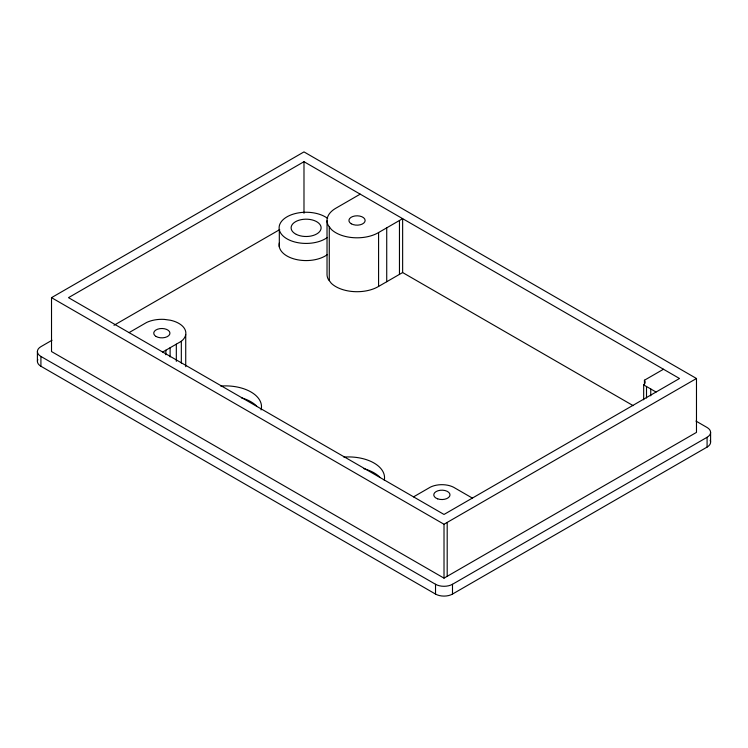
<?xml version="1.0" encoding="UTF-8"?>
<svg xmlns="http://www.w3.org/2000/svg" width="748" height="748" viewBox="0 0 748 748"><rect width="100%" height="100%" fill="white"/><g stroke="black" fill="none" stroke-linecap="round" stroke-linejoin="round"><path stroke-width="1.12" d="M51.519 297.657L303.987 151.9L696.481 378.497L696.481 432.391L444.013 578.148L51.519 351.551L51.519 297.657L444.013 524.255L696.481 378.497M303.987 161.699L68.498 297.657L444.013 514.456L679.502 378.497L303.987 161.699L303.987 213.292M52.023 340.237L40.916 346.651A12.005 6.928 0 0 0 40.916 356.45L40.916 366.249L435.523 594.071A12.005 6.928 0 0 0 452.493 594.071L707.084 447.089A12.005 6.928 0 0 0 710.189 440.394M113.977 325.296L279.733 229.599M360.209 194.153L335.478 208.44A30.004 17.326 0 0 0 328.176 225.242L331.289 229.384A30.004 17.326 0 0 0 378.582 232.544L402.639 218.65L402.639 272.543L633.145 405.631M129.049 332.617L146.655 322.444A24.001 13.857 0 0 1 164.251 319.387L170.348 320.219A24.001 13.857 0 0 1 181.325 341.275L181.325 363.061M162.681 352.037L181.325 341.275M327.026 220.763L327.026 274.656A30.004 17.326 0 0 0 328.176 279.135L331.289 283.286A30.004 17.326 0 0 0 378.582 286.437L402.639 272.543M413.541 496.868L430.381 487.135A17.643 10.182 0 0 1 455.261 488.22L472.362 498.093M643.673 399.797L643.673 384.883A8.097 4.675 0 0 0 644.439 380.227L663.476 369.241M40.916 356.45L435.523 584.272A12.005 6.928 0 0 0 452.493 584.272L707.084 437.29A12.005 6.928 0 0 0 707.084 427.491L695.958 421.068M643.673 384.883L656.052 392.036M710.6 432.391L710.6 442.19M707.084 437.29L707.084 447.089M650.751 388.969L650.751 395.851M646.506 386.52L646.506 397.992M644.439 380.227L644.439 383.668M452.493 584.272L452.493 594.071M447.192 522.422L447.192 576.315M444.013 524.255L444.013 578.148M435.523 584.272L435.523 594.071M399.46 220.482L399.46 274.385M386.725 227.831L386.725 281.734M378.582 232.544L378.582 286.437M329.279 226.709L329.279 280.603M279.313 229.739L279.313 246.887M185.728 334.562L185.728 366.67M176.322 344.164L176.322 361.359M170.114 347.745L170.114 356.918M165.869 350.195L165.869 354.786M37.4 351.551L37.4 361.349M40.916 366.249A12.005 6.928 0 0 1 37.811 359.554M241.426 397.824A36.007 20.785 0 0 1 256.667 406.08M363.921 468.716A36.007 20.785 0 0 1 380.003 477.402M220.791 386.062A36.007 20.785 0 0 1 261.052 409.923M343.884 457.103A36.007 20.785 0 0 1 384.285 480.207M327.39 254.582A27.003 15.586 0 0 1 295.563 259.341A27.003 15.586 0 0 1 279.369 242.82M327.39 237.434A27.003 15.586 0 0 1 287.7 239.238A27.003 15.586 0 0 1 288.036 216.256A27.003 15.586 0 0 1 327.671 218.453M296.33 234.405A14.997 8.658 0 0 0 320.855 229.44A14.997 8.658 0 0 0 301.145 219.669A14.997 8.658 0 0 0 296.33 234.405M156.117 336.488A8.097 4.675 0 0 0 169.665 334.384A8.097 4.675 0 0 0 159.745 328.662A8.097 4.675 0 0 0 156.117 336.488M437.655 498.851A8.097 4.675 0 0 0 449.987 494.98A8.097 4.675 0 0 0 438.029 490.744A8.097 4.675 0 0 0 437.655 498.851M351.298 223.792A8.097 4.675 0 0 0 364.856 221.698A8.097 4.675 0 0 0 354.935 215.966A8.097 4.675 0 0 0 351.298 223.792"/></g></svg>
